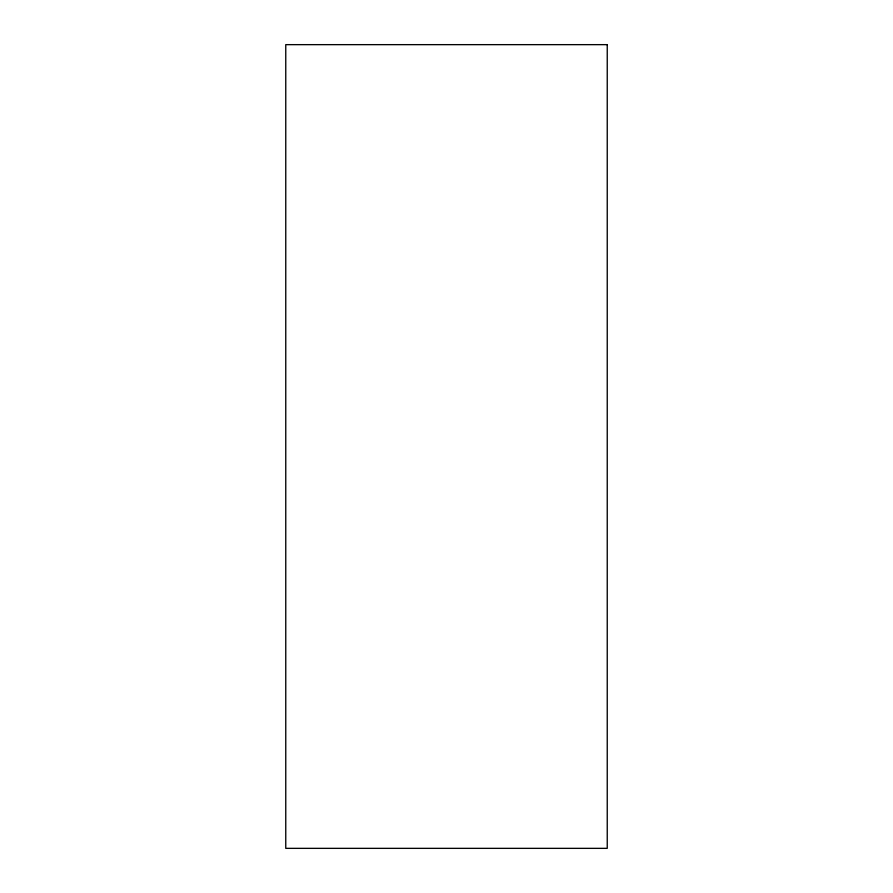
<?xml version="1.0" encoding="UTF-8"?>
<svg xmlns="http://www.w3.org/2000/svg" width="893" height="893" viewBox="0 0 893 893"><rect width="100%" height="100%" fill="white"/><g stroke="black" fill="none" stroke-linecap="round" stroke-linejoin="round"><path stroke-width="1.34" d="M607.24 44.65L285.76 44.65L285.76 848.35L607.24 848.35L607.24 44.65"/></g></svg>
